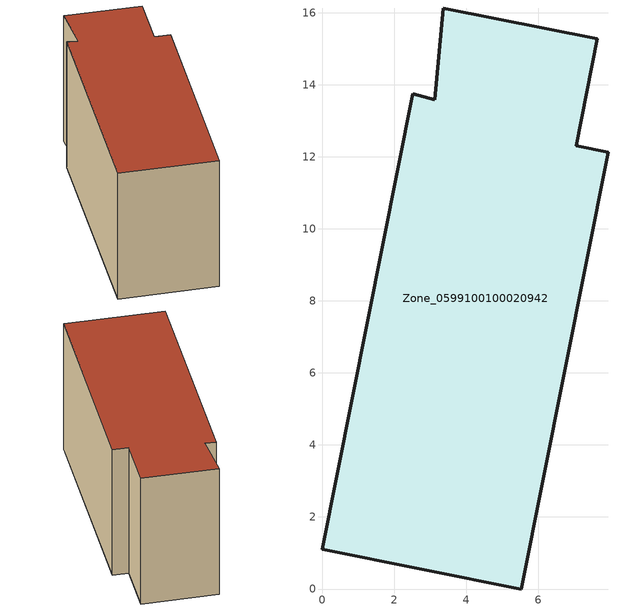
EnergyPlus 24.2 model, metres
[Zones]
Zone_0599100100020942
 floor ground (C_G): 3.37,16.14 7.64,15.28 7.05,12.31 7.95,12.13 5.53,0 0,1.11 2.52,13.76 3.13,13.58 z0
 wall outside (C_F): 5.53,0 7.95,12.13 7.05,12.31 7.64,15.28 3.37,16.14 3.13,13.58 2.52,13.76 0,1.11 5.53,0 z0:8.27
 roof outside (C_R): 7.64,15.28 3.37,16.14 3.13,13.58 2.52,13.76 0,1.11 5.53,0 7.95,12.13 7.05,12.31 z8.27
[BUILDING]
Pand.0599100100020942: North Axis=0; Terrain=City; Loads Convergence Tolerance Value=0.04; Temperature Convergence Tolerance Value=0.4; Solar Distribution=FullExterior; Maximum Number of Warmup Days=25; Minimum Number of Warmup Days=1
[Site:Location]
Rotterdam.The.Hague.AP_ZH_NLD Design_Conditions: Latitude=51.96; Longitude=4.45; Time Zone=1; Elevation=-4.5
[SITE:GROUNDTEMPERATURE:BUILDINGSURFACE]
18, 18, 18, 18, 18, 18, 18, 18, 18, 18, 18, 18
[MATERIAL] Thermal Absorptance=0.9; Solar Absorptance=0.7; Visible Absorptance=0.7
Name | Roughness | Thickness | Conductivity | Density | Specific Heat
G.TC.2015-2018 | MediumSmooth | 0.15 | 0.0428571 | 540 | 1210
F.TC.2015-2018 | Rough | 0.3 | 0.0666667 | 1920 | 840
R.TC.2015-2018 | MediumRough | 0.2 | 0.0333333 | 1500 | 1000
[CONSTRUCTION]
C_G: G.TC.2015-2018
C_F: F.TC.2015-2018
C_R: R.TC.2015-2018
[ZONE]
Zone_0599100100020942: Type=1; Multiplier=1; Ceiling Height=Autocalculate; Volume=Autocalculate; Floor Area=autocalculate; Part of Total Floor Area=Yes
[ZONEINFILTRATION:DESIGNFLOWRATE]
Infil_Zone_0599100100020942: Zone or ZoneList or Space or SpaceList=Zone_0599100100020942; Schedule=AlwaysOn; Design Flow Rate Calculation Method=Flow/Area; Flow Rate per Floor Area=0.0015; Constant Term Coefficient=1; Temperature Term Coefficient=0; Velocity Term Coefficient=0; Velocity Squared Term Coefficient=0
[HVACTEMPLATE:ZONE:IDEALLOADSAIRSYSTEM]
Zone_0599100100020942: Maximum Heating Supply Air Temperature=50; Minimum Cooling Supply Air Temperature=13; Maximum Heating Supply Air Humidity Ratio=0.0156; Minimum Cooling Supply Air Humidity Ratio=0.0077; Heating Limit=NoLimit; Cooling Limit=NoLimit; Dehumidification Control Type=ConstantSensibleHeatRatio; Cooling Sensible Heat Ratio=0.7; Dehumidification Setpoint=60; Humidification Control Type=None; Humidification Setpoint=30; Outdoor Air Method=None; Outdoor Air Flow Rate per Person=0.00944; Outdoor Air Flow Rate per Zone Floor Area=0; Outdoor Air Flow Rate per Zone=0; Demand Controlled Ventilation Type=None; Outdoor Air Economizer Type=NoEconomizer; Heat Recovery Type=None; Sensible Heat Recovery Effectiveness=0.7; Latent Heat Recovery Effectiveness=0.65
[ZONECONTROL:THERMOSTAT]
ThermostatControl_Zone_0599100100020942: Zone or ZoneList=Zone_0599100100020942; Control Type Schedule=DualSetpointControlType; Control 1=Thermostat_Zone_0599100100020942; Temperature Difference Between Cutout And Setpoint=0
[THERMOSTATSETPOINT:DUALSETPOINT]
Thermostat_Zone_0599100100020942: Heating Setpoint Temperature Schedule=HeatingSetpoint_Zone_0599100100020942; Cooling Setpoint Temperature Schedule=CoolingSetpoint_Zone_0599100100020942
[SCHEDULE:COMPACT]
HeatingSetpoint_Zone_0599100100020942: Through: 12/31, For: AllDays, Until: 24:00, 21
CoolingSetpoint_Zone_0599100100020942: Through: 12/31, For: AllDays, Until: 24:00, 24
DualSetpointControlType: Through: 12/31, For: AllDays, Until: 24:00, 4
AlwaysOn: Through: 12/31, For: AllDays, Until: 24:00, 1
